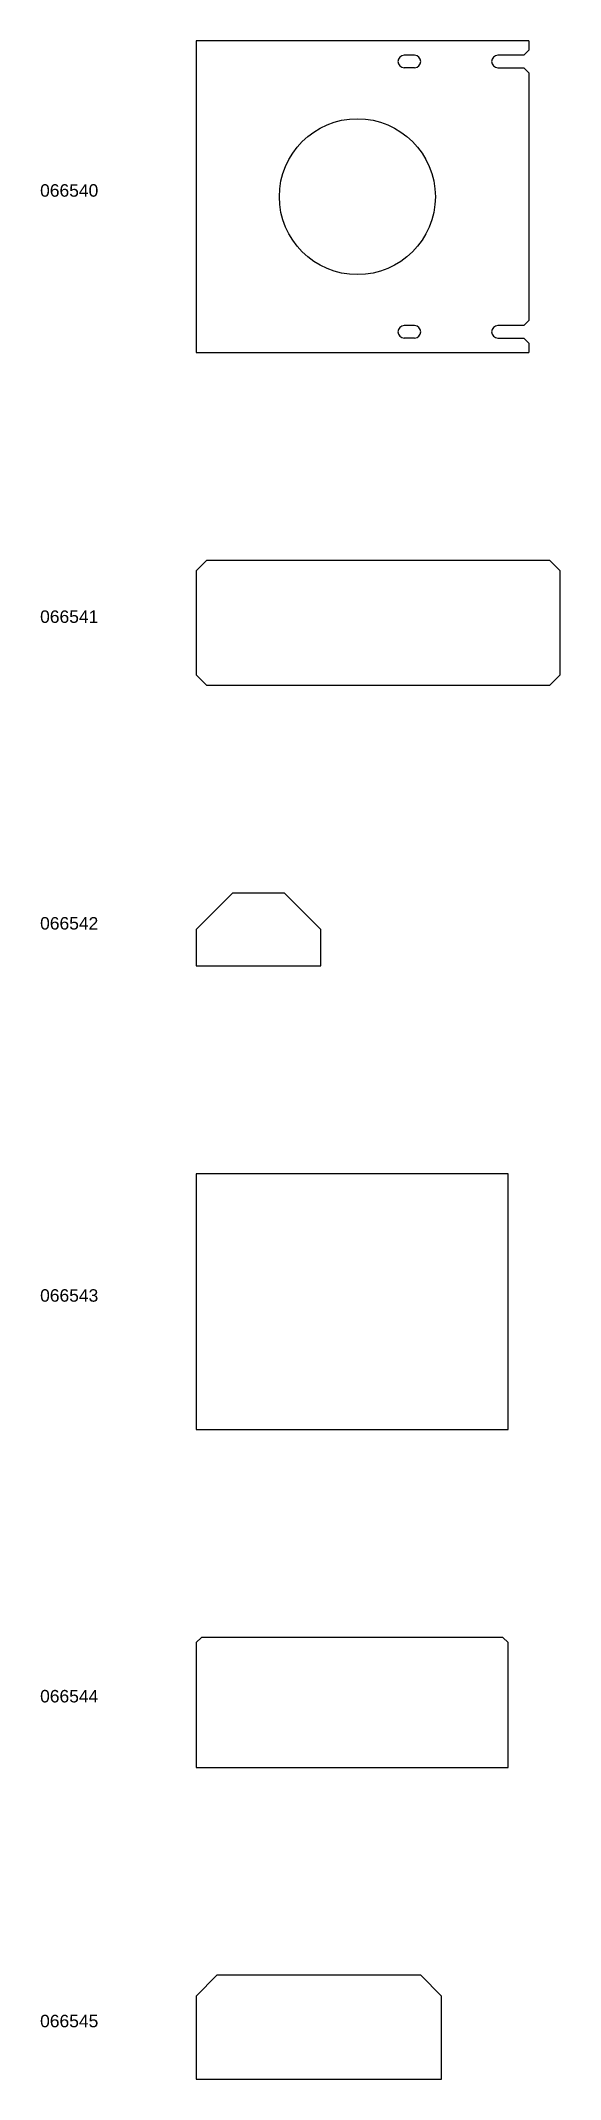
# Model space of a CAD drawing. Extents: x -149 to 350, y 0 to 1961.
import ezdxf

# ---------------------------------------------------------------- set-up
doc = ezdxf.new("R2010")
doc.units = 0
doc.header["$MEASUREMENT"] = 0
doc.layers.get('0').update_dxf_attribs({"linetype": 'CONTINUOUS'})
doc.styles.get("Standard").update_dxf_attribs({"font": 'arial.ttf'})

msp = doc.modelspace()

# ---------------------------------------------------------------- linework, layer by layer
for p, q in [((320, 1961), (0, 1961)), ((0, 1961), (0, 1661)), ((320, 1961), (320, 1952)), ((210, 1947), (200, 1947)), ((315, 1947), (290, 1947)), ((320, 1952), (315, 1947)), ((210, 1935), (200, 1935)), ((290, 1935), (315, 1935)), ((315, 1935), (320, 1930)), ((320, 1930), (320, 1692)), ((210, 1687), (200, 1687)), ((315, 1687), (290, 1687)), ((320, 1692), (315, 1687)), ((210, 1675), (200, 1675)), ((290, 1675), (315, 1675)), ((315, 1675), (320, 1670)), ((320, 1670), (320, 1661)), ((0, 1661), (320, 1661)), ((10, 1461), (0, 1451)), ((340, 1461), (10, 1461)), ((350, 1451), (340, 1461)), ((0, 1451), (0, 1351)), ((350, 1351), (350, 1451)), ((0, 1351), (10, 1341)), ((10, 1341), (340, 1341)), ((340, 1341), (350, 1351)), ((35, 1141), (0, 1106)), ((85, 1141), (35, 1141)), ((120, 1106), (85, 1141)), ((0, 1106), (0, 1071)), ((120, 1071), (120, 1106)), ((0, 1071), (120, 1071)), ((300, 871), (0, 871)), ((0, 871), (0, 625)), ((300, 625), (300, 871)), ((0, 625), (300, 625)), ((5, 425), (0, 420)), ((0, 420), (0, 300)), ((295, 425), (5, 425)), ((300, 420), (295, 425)), ((300, 300), (300, 420)), ((0, 300), (300, 300)), ((20, 100), (0, 80)), ((216, 100), (20, 100)), ((236, 80), (216, 100)), ((0, 80), (0, 0)), ((236, 0), (236, 80)), ((0, 0), (236, 0))]:
    msp.add_line(p, q)
msp.add_circle((155, 1811), 75)
for centre, start, end in [((200, 1941), 90, 270), ((210, 1941), 270, 90), ((290, 1941), 90, 270), ((200, 1681), 90, 270), ((210, 1681), 270, 90), ((290, 1681), 90, 270)]:
    msp.add_arc(centre, 6, start, end)

# ---------------------------------------------------------------- texts
for s, p in [('066540', (-150, 1811)), ('066541', (-150, 1401)), ('066542', (-150, 1106)), ('066543', (-150, 748)), ('066544', (-150, 362.5)), ('066545', (-150, 50))]:
    msp.add_text(s, height=12).set_placement(p)

doc.saveas('drawing.dxf')
